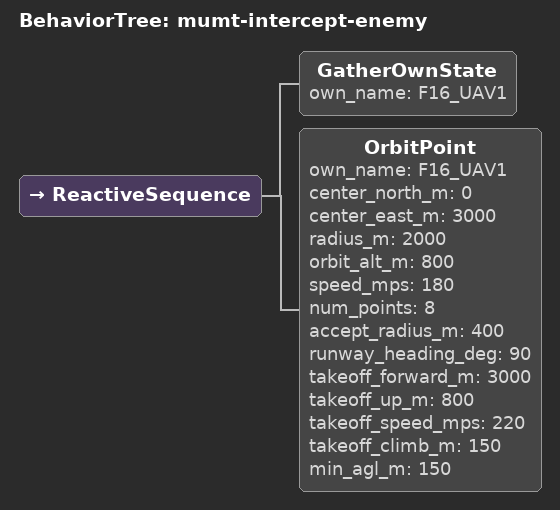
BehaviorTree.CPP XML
<?xml version="1.0" encoding="UTF-8"?>
<root BTCPP_format="4">
  <BehaviorTree ID="mumt-intercept-enemy">

    <!-- ===== F16_UAV1 = 적기(Enemy) : 이륙 → 스폰 동쪽 3km 중심·반경 2km 원 선회 =====
         전제: 에디터에서 UHealthComponent(Team=Enemy) + UWeaponComponent 부착.
         반경 2km·180m/s = 폐루프 검증값 (8점 순회, 반경오차 ~113m). -->
    <ReactiveSequence>
      <GatherOwnState own_name="F16_UAV1"/>
      <OrbitPoint own_name="F16_UAV1"
                  center_north_m="0" center_east_m="3000" radius_m="2000"
                  orbit_alt_m="800" speed_mps="180" num_points="8" accept_radius_m="400"
                  runway_heading_deg="90" takeoff_forward_m="3000" takeoff_up_m="800"
                  takeoff_speed_mps="220" takeoff_climb_m="150" min_agl_m="150"/>
    </ReactiveSequence>

  </BehaviorTree>
</root>
